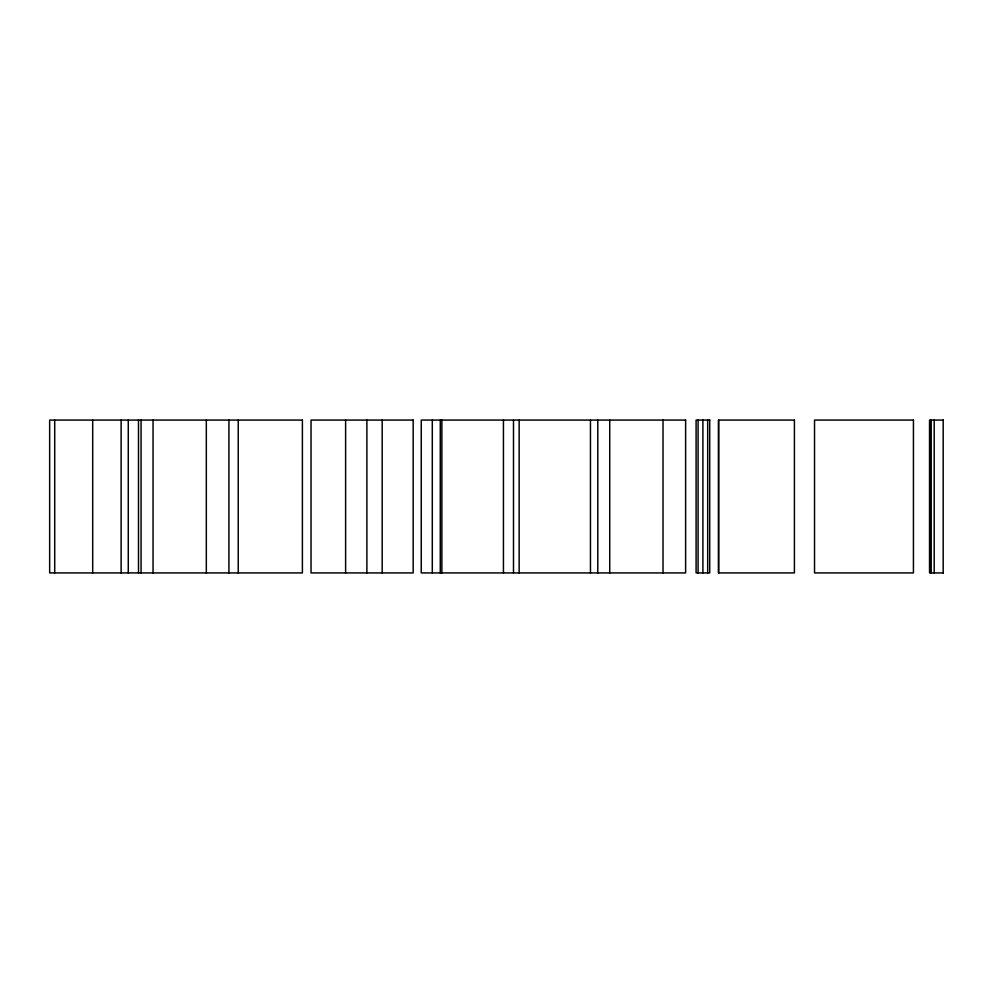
<?xml version="1.0" encoding="UTF-8"?>
<svg xmlns="http://www.w3.org/2000/svg" width="993" height="993" viewBox="0 0 993 993"><rect width="100%" height="100%" fill="white"/><g stroke="black" fill="none" stroke-linecap="round" stroke-linejoin="round"><path stroke-width="1.49" d="M943.35 420.076L929.547 420.076L929.547 572.924L943.35 572.924M943.189 420.076L943.189 572.924M934.202 420.076L934.202 572.924M930.801 420.076L930.801 572.924M930.64 420.076L930.64 572.924M718.696 420.076L718.696 572.924M707.686 420.076L707.686 572.924M702.907 420.076L702.907 572.924M698.091 420.076L698.091 572.924M663.014 420.076L663.014 572.924M609.739 420.076L609.739 572.924M597.774 420.076L597.774 572.924M590.463 420.076L590.463 572.924M519.153 420.076L519.153 572.924M513.493 420.076L513.493 572.924M503.439 420.076L503.439 572.924M441.86 420.076L441.86 572.924M440.271 420.076L440.271 572.924M432.29 420.076L432.29 572.924M382.181 420.076L382.181 572.924M366.889 420.076L366.889 572.924M345.614 420.076L345.614 572.924M238.233 420.076L238.233 572.924M228.924 420.076L228.924 572.924M206.321 420.076L206.321 572.924M153.046 420.076L153.046 572.924M141.068 420.076L141.068 572.924M138.499 420.076L138.499 572.924M128.271 420.076L128.271 572.924M121.121 420.076L121.121 572.924M92.697 420.076L92.697 572.924M54.714 420.076L54.714 572.924M302.393 420.076L49.65 420.076L49.65 572.924L302.393 572.924L302.393 420.076M413.175 420.076L311.032 420.076L311.032 572.924L413.175 572.924L413.175 420.076M685.617 420.076L421.243 420.076L421.243 572.924L685.617 572.924L685.617 420.076M709.722 420.076L696.093 420.076L696.093 572.924L709.722 572.924L709.722 420.076M794.412 420.076L718.448 420.076L718.448 572.924L794.412 572.924L794.412 420.076M913.436 420.076L814.533 420.076L814.533 572.924L913.436 572.924L913.436 420.076"/></g></svg>
